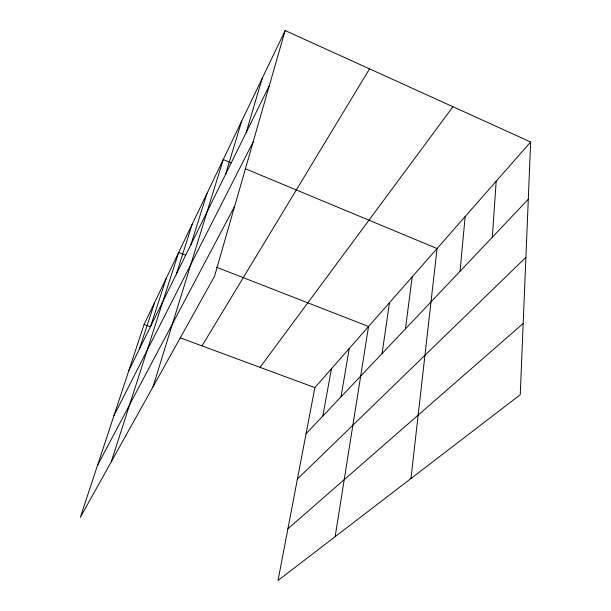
<?xml version="1.0" encoding="UTF-8"?>
<svg xmlns="http://www.w3.org/2000/svg" width="611" height="611" viewBox="0 0 611 611"><rect width="100%" height="100%" fill="white"/><g stroke="black" fill="none" stroke-linecap="round" stroke-linejoin="round"><path stroke-width="0.92" d="M530.654 141.996L520.251 394.737L278.043 580.45L314.871 387.611L530.654 141.996L285.146 30.55L144.081 324.479L80.347 517.303L214.522 276.302L285.146 30.55M492.313 237.221L496.193 181.223M460.068 271.246L465.154 216.546M410.959 478.535L437.064 248.532L245.179 168.667M405.414 328.901L412.219 276.806M382.066 353.54L389.474 302.697M335.156 536.657L368.563 326.495L216.401 267.19M341.007 396.86L349.278 348.446M322.86 416.007L331.429 368.761M246.157 132.595L262.218 78.315M225.535 174.41L241.712 121.054M153.01 386.786L223.244 159.532L231.141 162.824M190.899 244.652L206.999 193.374M176.22 274.431L192.198 224.229M111.286 461.725L178.641 252.473L185.683 255.215M150.573 326.457L166.184 278.425M139.3 349.309L154.705 302.353M128.906 370.396L269.321 85.601M113.967 415.595L253.168 141.828M97.493 465.429L234.647 206.281M202.004 345.887L369.548 68.86M260.049 367.348L452.95 106.726M306.065 433.734L528.301 199.247M297.412 479.009L525.903 257.338M287.911 528.79L523.184 323.463M144.081 324.479L150.268 326.77M180.214 337.837L314.871 387.611"/></g></svg>
